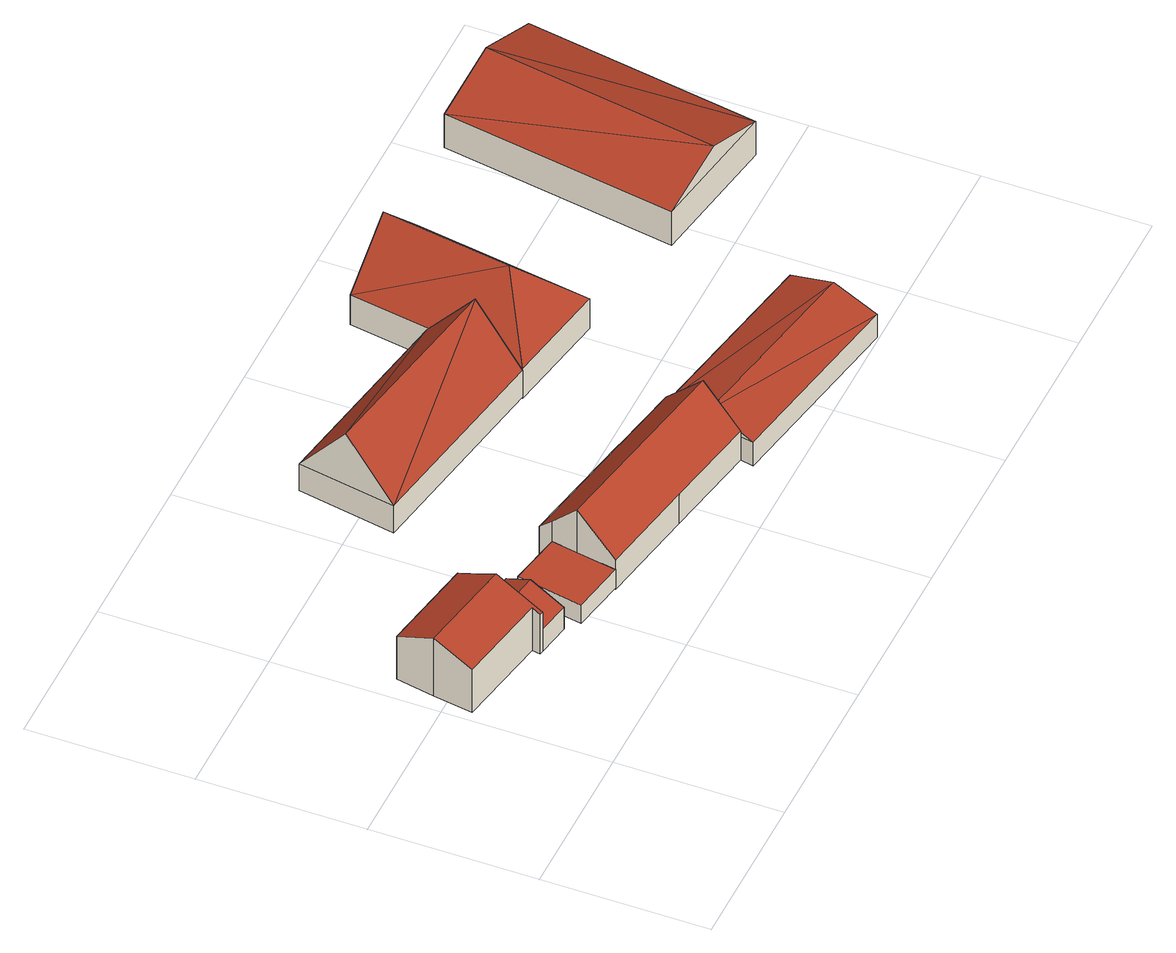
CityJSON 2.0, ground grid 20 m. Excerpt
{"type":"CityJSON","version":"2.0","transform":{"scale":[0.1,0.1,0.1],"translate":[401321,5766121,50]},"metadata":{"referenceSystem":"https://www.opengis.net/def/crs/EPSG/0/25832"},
"CityObjects":{
"building1":{"type":"Building","attributes":{"Gemeindeschluessel":"05515000","Geometrietyp2DReferenz":"3000","function":"31001_1000"},"address":[{"country":"Germany","locality":"Münster","thoroughfareNumber":"58","thoroughfareName":"Flothfeld"}],"children":["building1-1","building1-2"]},
"building1-1":{"type":"BuildingPart","attributes":{"roofType":"3100","measuredHeight":8.36},"parents":["building1"],"geometry":[{"type":"Solid","lod":"2","boundaries":[[[[0,1,2,3]],[[4,5,1,0]],[[6,7,5,4]],[[8,9,7,6]],[[10,11,12,9,8]],[[13,14,15,16,17]],[[3,2,14,13]],[[10,8,6,4,18]],[[0,3,13,17,18,4]],[[1,5,7,9,12,19,20,15,14,2]],[[11,10,18,21]],[[12,11,21,19]],[[16,22,21,18,17]],[[20,19,21,22]],[[15,20,22,16]]]],"semantics":{"surfaces":[{"type":"WallSurface"},{"type":"RoofSurface"},{"type":"GroundSurface"},{"type":"ClosureSurface"}],"values":[[0,0,0,0,0,0,0,1,1,2,0,3,0,3,3]]}}]},
"building1-2":{"type":"BuildingPart","attributes":{"roofType":"3100","measuredHeight":5.05},"parents":["building1"],"geometry":[{"type":"Solid","lod":"2","boundaries":[[[[23,24,12,11]],[[25,26,24,23]],[[27,28,26,25]],[[16,15,28,27]],[[23,11,21,22,25]],[[16,27,25,22]],[[19,12,24,26,28,15,20]],[[12,19,21,11]],[[19,20,22,21]],[[15,16,22,20]]]],"semantics":{"surfaces":[{"type":"WallSurface"},{"type":"RoofSurface"},{"type":"GroundSurface"},{"type":"ClosureSurface"}],"values":[[0,0,0,0,1,1,2,3,3,3]]}}]},
"building2":{"type":"Building","attributes":{"Gemeindeschluessel":"05515000","Geometrietyp2DReferenz":"3000","function":"31001_2700","roofType":"1000","measuredHeight":2.72},"geometry":[{"type":"Solid","lod":"2","boundaries":[[[[29,30,31,32]],[[33,34,30,29]],[[35,36,34,33]],[[32,31,36,35]],[[33,29,32,35]],[[30,34,36,31]]]],"semantics":{"surfaces":[{"type":"WallSurface"},{"type":"RoofSurface"},{"type":"GroundSurface"}],"values":[[0,0,0,0,1,2]]}}]},
"building3":{"type":"Building","attributes":{"Gemeindeschluessel":"05515000","Geometrietyp2DReferenz":"3000","function":"31001_1000","roofType":"3100","measuredHeight":11.44},"address":[{"country":"Germany","locality":"Münster","thoroughfareNumber":"58a","thoroughfareName":"Flothfeld"},{"country":"Germany","locality":"Münster","thoroughfareNumber":"58b","thoroughfareName":"Flothfeld"},{"country":"Germany","locality":"Münster","thoroughfareNumber":"58c","thoroughfareName":"Flothfeld"}],"geometry":[{"type":"Solid","lod":"2","boundaries":[[[[37,38,39,40]],[[41,42,38,37]],[[43,44,42,41]],[[40,39,44,43]],[[37,45,41]],[[43,46,40]],[[46,45,37]],[[37,40,46]],[[45,46,43]],[[43,41,45]],[[38,42,44,39]]]],"semantics":{"surfaces":[{"type":"WallSurface"},{"type":"RoofSurface"},{"type":"GroundSurface"}],"values":[[0,0,0,0,0,0,1,1,1,1,2]]}}]},
"building4":{"type":"Building","attributes":{"Gemeindeschluessel":"05515000","Geometrietyp2DReferenz":"3000","function":"31001_2700"},"children":["building4-1","building4-2"]},
"building4-1":{"type":"BuildingPart","attributes":{"roofType":"3100","measuredHeight":9.14},"parents":["building4"],"geometry":[{"type":"Solid","lod":"2","boundaries":[[[[47,48,49,50]],[[51,52,48,47]],[[53,54,52,51]],[[55,56,54,53]],[[57,58,56,55]],[[59,60,61,62,58,57]],[[63,64,65,66,67,68]],[[50,49,64,63]],[[59,57,55,53,51,47,69]],[[50,63,68,69,47]],[[48,52,54,56,58,62,70,65,64,49]],[[60,59,69,71]],[[62,61,72,70]],[[61,60,71,72]],[[67,73,71,69,68]],[[72,66,65,70]],[[72,71,73,67,66]]]],"semantics":{"surfaces":[{"type":"WallSurface"},{"type":"RoofSurface"},{"type":"GroundSurface"},{"type":"ClosureSurface"}],"values":[[0,0,0,0,0,0,0,0,1,1,2,0,3,3,0,3,3]]}}]},
"building4-2":{"type":"BuildingPart","attributes":{"roofType":"3100","measuredHeight":5.21},"parents":["building4"],"geometry":[{"type":"Solid","lod":"2","boundaries":[[[[74,75,76,77]],[[66,65,75,74]],[[78,79,62,61]],[[77,76,79,78]],[[80,81,78]],[[60,71,73,81,80]],[[81,73,77]],[[67,74,77,73]],[[67,66,74]],[[60,80,78,61]],[[81,77,78]],[[75,65,70,62,79,76]],[[70,72,61,62]],[[65,66,72,70]],[[71,60,61,72]],[[67,73,71,72,66]]]],"semantics":{"surfaces":[{"type":"WallSurface"},{"type":"RoofSurface"},{"type":"GroundSurface"},{"type":"ClosureSurface"}],"values":[[0,0,0,0,1,1,1,1,0,0,0,2,3,3,3,3]]}}]},
"building5":{"type":"Building","attributes":{"Gemeindeschluessel":"05515000","Geometrietyp2DReferenz":"3000","function":"31001_2700","roofType":"5000","measuredHeight":11.4},"geometry":[{"type":"Solid","lod":"2","boundaries":[[[[82,83,84,85]],[[86,87,83,82]],[[88,89,87,86]],[[85,84,89,88]],[[82,90,86]],[[88,91,85]],[[85,91,90]],[[90,82,85]],[[90,91,88]],[[88,86,90]],[[83,87,89,84]]]],"semantics":{"surfaces":[{"type":"WallSurface"},{"type":"RoofSurface"},{"type":"GroundSurface"}],"values":[[0,0,0,0,1,0,1,1,1,1,2]]}}]},
"building6":{"type":"Building","attributes":{"Gemeindeschluessel":"05515000","Geometrietyp2DReferenz":"3000","function":"31001_2700","roofType":"3100","measuredHeight":7.94},"geometry":[{"type":"Solid","lod":"2","boundaries":[[[[92,93,94,95]],[[96,97,93,92]],[[98,99,97,96]],[[95,94,99,98]],[[92,100,96]],[[98,101,95]],[[92,95,101]],[[101,100,92]],[[100,101,98]],[[98,96,100]],[[93,97,99,94]]]],"semantics":{"surfaces":[{"type":"WallSurface"},{"type":"RoofSurface"},{"type":"GroundSurface"}],"values":[[0,0,0,0,0,0,1,1,1,1,2]]}}]}
},
"vertices":[
[10,168,69],[10,168,7],[125,147,7],[125,147,69],[18,216,91],[18,216,7],[27,263,69],[27,263,7],[144,242,69],[144,242,7],[139,210,84],[139,210,43],[139,210,7],[123,137,64],[123,137,7],[128,136,7],[128,136,39],[128,136,64],[137,194,91],[137,194,7],[134,178,7],[137,194,50],[134,178,58],
[182,202,43],[182,202,7],[176,171,58],[176,171,7],[169,129,39],[169,129,7],
[185,116,33],[185,116,6],[251,104,6],[251,104,33],[200,196,33],[200,196,6],[265,184,33],[265,184,6],
[236,356,46],[236,356,7],[486,313,7],[486,313,46],[257,475,46],[257,475,7],[505,432,46],[505,432,7],[246,416,121],[495,372,121],
[259,152,96],[259,152,4],[251,104,4],[251,104,46],[265,184,62],[265,184,4],[268,200,46],[268,200,4],[420,172,46],[420,172,4],[420,171,47],[420,171,4],[507,155,47],[507,155,39],[507,155,38],[507,155,4],[373,82,46],[373,82,4],[490,61,4],[490,61,38],[490,61,44],[490,61,46],[498,108,96],[498,108,4],[498,108,54],[498,108,38],[497,101,56],
[487,45,38],[487,45,4],[724,2,4],[724,2,38],[744,112,38],[744,112,4],[510,154,39],[734,57,56],
[615,290,48],[615,290,5],[649,506,5],[649,506,48],[486,313,48],[486,313,5],[520,528,48],[520,528,5],[560,360,119],[584,517,119],
[936,234,53],[936,234,4],[982,518,4],[982,518,53],[770,261,53],[770,261,4],[816,545,53],[816,545,4],[853,247,84],[899,532,84]
]}
